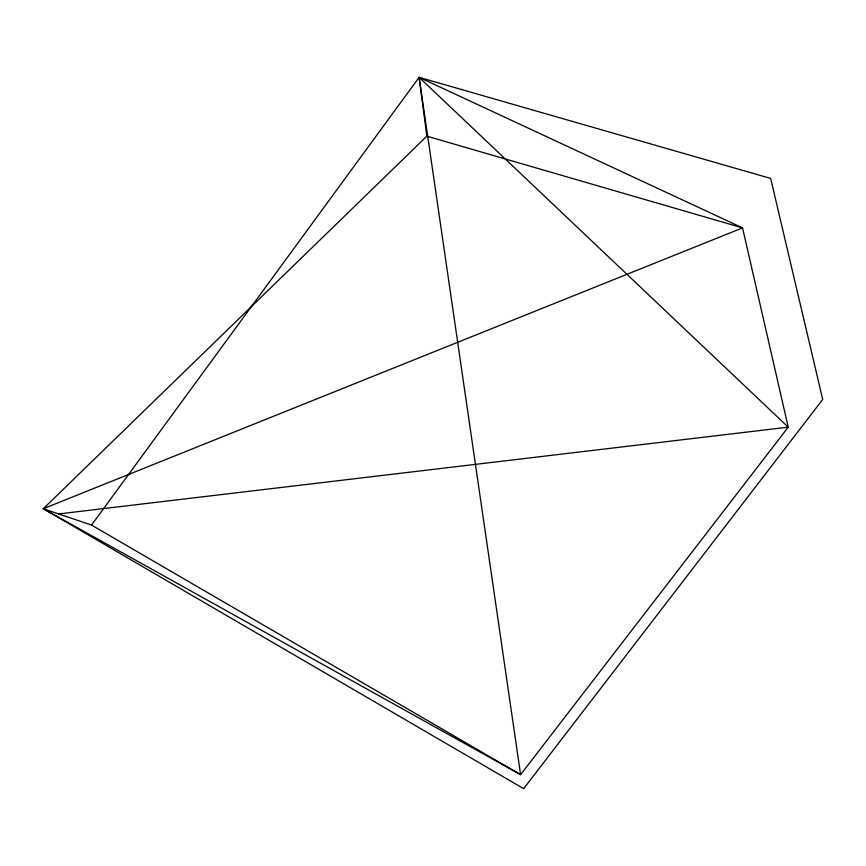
<?xml version="1.0" encoding="UTF-8"?>
<svg xmlns="http://www.w3.org/2000/svg" width="866" height="866" viewBox="0 0 866 866"><rect width="100%" height="100%" fill="white"/><g stroke="black" fill="none" stroke-linecap="round" stroke-linejoin="round"><path stroke-width="1.3" d="M43.3 508.732L91.536 525.077L419.122 77.334L770.653 178.418L822.7 399.464L523.67 788.666L43.3 508.732L426.851 136.168L419.122 77.334L742.552 227.888L788.233 427.165L520.596 774.648L43.3 508.732L742.552 227.888L426.851 136.168M58.65 513.939L788.233 427.165L419.122 77.334L520.596 774.648L91.536 525.077"/></g></svg>
